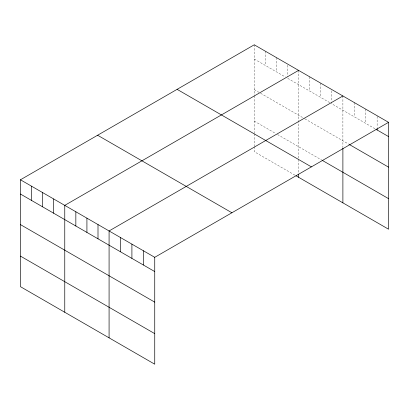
<?xml version="1.0" encoding="UTF-8"?>
<svg xmlns="http://www.w3.org/2000/svg" width="409" height="409" viewBox="0 0 409 409"><rect width="100%" height="100%" fill="white"/><g stroke="black" fill="none" stroke-linecap="round" stroke-linejoin="round"><path stroke-width="0.31" stroke-dasharray="2.04 1.53" d="M254.26 44.796L254.26 95.174M254.26 59.044L285.39 77.015M329.705 102.603L287.496 78.237L287.496 76.376M374.961 128.733L331.811 103.82L331.811 101.959M254.26 89.617L260.063 92.966M260.594 93.272L304.378 118.554M304.909 118.855L348.872 144.239M254.26 121.115L275.364 133.298M277.476 134.515L321.791 160.103M294.884 175.139L254.26 151.683L254.26 146.591M377.134 116.355L377.134 127.506M365.723 109.147L365.723 123.395M354.306 102.557L354.306 116.805M342.89 95.967L342.89 147.583M331.811 90.808L331.811 101.34M320.733 83.17L320.733 97.424M309.654 76.774L309.654 91.028M298.575 70.379L298.575 158.799M298.575 159.438L298.575 173.447M287.496 65.22L287.496 75.757M276.418 57.587L276.418 71.836M265.339 51.191L265.339 65.44M254.26 95.793L254.26 133.216M254.26 133.85L254.26 145.952"/><path stroke-width="0.61" d="M388.55 122.327L154.74 257.317L154.74 364.204L20.45 286.673L20.45 179.786L254.26 44.796L388.55 122.327L388.55 229.214L295.937 175.747M298.575 70.379L64.765 205.369L64.765 312.261M342.89 95.967L109.08 230.952L109.08 337.844M376.05 129.356L388.55 136.575M349.414 144.551L388.55 167.148M322.318 160.405L388.55 198.646M177.102 89.341L311.392 166.872M97.608 135.236L231.898 212.767M20.45 179.786L154.74 257.317M20.45 194.035L154.74 271.566M20.45 224.607L154.74 302.139M20.45 256.106L154.74 333.637M377.134 128.748L377.134 129.985M342.89 148.196L342.89 202.854M298.575 174.086L298.575 177.271M143.324 250.727L143.324 264.976M131.908 244.137L131.908 258.386M120.497 237.542L120.497 251.796M98.002 224.556L98.002 238.81M86.923 218.161L86.923 232.414M75.844 211.765L75.844 226.019M53.686 198.973L53.686 213.222M42.608 192.578L42.608 206.826M31.529 186.182L31.529 200.43"/></g></svg>
